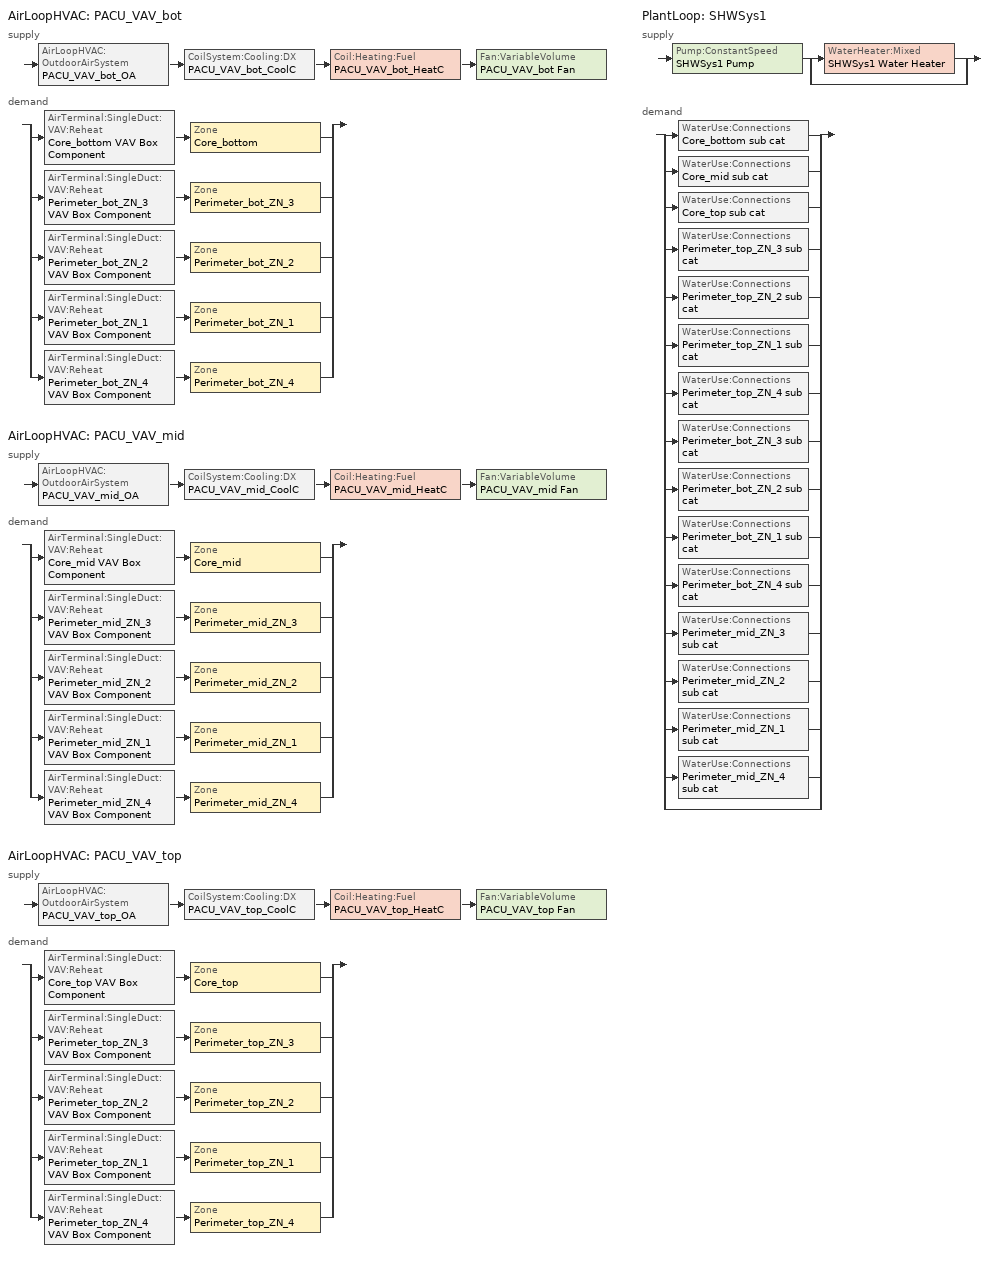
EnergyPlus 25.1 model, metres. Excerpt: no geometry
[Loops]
AirLoopHVAC 'PACU_VAV_bot'
 supply: AirLoopHVAC:OutdoorAirSystem 'PACU_VAV_bot_OA' > CoilSystem:Cooling:DX 'PACU_VAV_bot_CoolC' > Coil:Heating:Fuel 'PACU_VAV_bot_HeatC' > Fan:VariableVolume 'PACU_VAV_bot Fan'
 demand: split
  | AirTerminal:SingleDuct:VAV:Reheat 'Core_bottom VAV Box Component' > Zone 'Core_bottom'
  | AirTerminal:SingleDuct:VAV:Reheat 'Perimeter_bot_ZN_3 VAV Box Component' > Zone 'Perimeter_bot_ZN_3'
  | AirTerminal:SingleDuct:VAV:Reheat 'Perimeter_bot_ZN_2 VAV Box Component' > Zone 'Perimeter_bot_ZN_2'
  | AirTerminal:SingleDuct:VAV:Reheat 'Perimeter_bot_ZN_1 VAV Box Component' > Zone 'Perimeter_bot_ZN_1'
  | AirTerminal:SingleDuct:VAV:Reheat 'Perimeter_bot_ZN_4 VAV Box Component' > Zone 'Perimeter_bot_ZN_4'
AirLoopHVAC 'PACU_VAV_mid'
 supply: AirLoopHVAC:OutdoorAirSystem 'PACU_VAV_mid_OA' > CoilSystem:Cooling:DX 'PACU_VAV_mid_CoolC' > Coil:Heating:Fuel 'PACU_VAV_mid_HeatC' > Fan:VariableVolume 'PACU_VAV_mid Fan'
 demand: split
  | AirTerminal:SingleDuct:VAV:Reheat 'Core_mid VAV Box Component' > Zone 'Core_mid'
  | AirTerminal:SingleDuct:VAV:Reheat 'Perimeter_mid_ZN_3 VAV Box Component' > Zone 'Perimeter_mid_ZN_3'
  | AirTerminal:SingleDuct:VAV:Reheat 'Perimeter_mid_ZN_2 VAV Box Component' > Zone 'Perimeter_mid_ZN_2'
  | AirTerminal:SingleDuct:VAV:Reheat 'Perimeter_mid_ZN_1 VAV Box Component' > Zone 'Perimeter_mid_ZN_1'
  | AirTerminal:SingleDuct:VAV:Reheat 'Perimeter_mid_ZN_4 VAV Box Component' > Zone 'Perimeter_mid_ZN_4'
AirLoopHVAC 'PACU_VAV_top'
 supply: AirLoopHVAC:OutdoorAirSystem 'PACU_VAV_top_OA' > CoilSystem:Cooling:DX 'PACU_VAV_top_CoolC' > Coil:Heating:Fuel 'PACU_VAV_top_HeatC' > Fan:VariableVolume 'PACU_VAV_top Fan'
 demand: split
  | AirTerminal:SingleDuct:VAV:Reheat 'Core_top VAV Box Component' > Zone 'Core_top'
  | AirTerminal:SingleDuct:VAV:Reheat 'Perimeter_top_ZN_3 VAV Box Component' > Zone 'Perimeter_top_ZN_3'
  | AirTerminal:SingleDuct:VAV:Reheat 'Perimeter_top_ZN_2 VAV Box Component' > Zone 'Perimeter_top_ZN_2'
  | AirTerminal:SingleDuct:VAV:Reheat 'Perimeter_top_ZN_1 VAV Box Component' > Zone 'Perimeter_top_ZN_1'
  | AirTerminal:SingleDuct:VAV:Reheat 'Perimeter_top_ZN_4 VAV Box Component' > Zone 'Perimeter_top_ZN_4'
PlantLoop 'SHWSys1'
 supply: Pump:ConstantSpeed 'SHWSys1 Pump' > split
  | WaterHeater:Mixed 'SHWSys1 Water Heater'
  | bypass
 demand: split
  | WaterUse:Connections 'Core_bottom sub cat'
  | WaterUse:Connections 'Core_mid sub cat'
  | WaterUse:Connections 'Core_top sub cat'
  | WaterUse:Connections 'Perimeter_top_ZN_3 sub cat'
  | WaterUse:Connections 'Perimeter_top_ZN_2 sub cat'
  | WaterUse:Connections 'Perimeter_top_ZN_1 sub cat'
  | WaterUse:Connections 'Perimeter_top_ZN_4 sub cat'
  | WaterUse:Connections 'Perimeter_bot_ZN_3 sub cat'
  | WaterUse:Connections 'Perimeter_bot_ZN_2 sub cat'
  | WaterUse:Connections 'Perimeter_bot_ZN_1 sub cat'
  | WaterUse:Connections 'Perimeter_bot_ZN_4 sub cat'
  | WaterUse:Connections 'Perimeter_mid_ZN_3 sub cat'
  | WaterUse:Connections 'Perimeter_mid_ZN_2 sub cat'
  | WaterUse:Connections 'Perimeter_mid_ZN_1 sub cat'
  | WaterUse:Connections 'Perimeter_mid_ZN_4 sub cat'
  | bypass
[DesignSpecification:OutdoorAir]
SZ DSOA Core_bottom; SZ DSOA Core_mid; SZ DSOA Core_top; SZ DSOA Perimeter_top_ZN_3; SZ DSOA Perimeter_top_ZN_2; SZ DSOA Perimeter_top_ZN_1; SZ DSOA Perimeter_top_ZN_4; SZ DSOA Perimeter_bot_ZN_3; SZ DSOA Perimeter_bot_ZN_2; SZ DSOA Perimeter_bot_ZN_1; SZ DSOA Perimeter_bot_ZN_4; SZ DSOA Perimeter_mid_ZN_3; SZ DSOA Perimeter_mid_ZN_1; SZ DSOA Perimeter_mid_ZN_4: Flow/Area, 0.000431773, 0
SZ DSOA Perimeter_mid_ZN_2: Flow/Area, 0.000431773, 0, PERIMETER_MID_ZN_2_OA_Mult
CM DSOA Core_bottom; CM DSOA Perimeter_bot_ZN_1; CM DSOA Perimeter_bot_ZN_2; CM DSOA Perimeter_bot_ZN_3; CM DSOA Perimeter_bot_ZN_4; CM DSOA Core_top; CM DSOA Perimeter_top_ZN_1; CM DSOA Perimeter_top_ZN_2; CM DSOA Perimeter_top_ZN_3; CM DSOA Perimeter_top_ZN_4; CM DSOA Core_mid; CM DSOA Perimeter_mid_ZN_1; CM DSOA Perimeter_mid_ZN_3; CM DSOA Perimeter_mid_ZN_4: Sum, 1e-08, 0.000431773
CM DSOA Perimeter_mid_ZN_2: Sum, 1e-08, 0.000431773, 0, PERIMETER_MID_ZN_2_OA_Mult
[DesignSpecification:ZoneAirDistribution]
VAV_Zone_AirDistribution: 1, 1, 0.6
CM DSZAD Core_bottom; CM DSZAD Perimeter_bot_ZN_1; CM DSZAD Perimeter_bot_ZN_2; CM DSZAD Perimeter_bot_ZN_3; CM DSZAD Perimeter_bot_ZN_4; CM DSZAD Core_top; CM DSZAD Perimeter_top_ZN_1; CM DSZAD Perimeter_top_ZN_2; CM DSZAD Perimeter_top_ZN_3; CM DSZAD Perimeter_top_ZN_4; CM DSZAD Core_mid; CM DSZAD Perimeter_mid_ZN_1; CM DSZAD Perimeter_mid_ZN_2; CM DSZAD Perimeter_mid_ZN_3; CM DSZAD Perimeter_mid_ZN_4: 1, 1
[Sizing:Zone]
Core_bottom: SupplyAirTemperature, 12.8, SupplyAirTemperature, 40, 0.0085, 0.008, SZ DSOA Core_bottom, DesignDay, 0, 0, 0, DesignDay, 0, VAV_Zone_AirDistribution, No, NeutralSupplyAir, autosize, autosize
Core_mid: SupplyAirTemperature, 12.8, SupplyAirTemperature, 40, 0.0085, 0.008, SZ DSOA Core_mid, DesignDay, 0, 0, 0, DesignDay, 0, VAV_Zone_AirDistribution, No, NeutralSupplyAir, autosize, autosize
Core_top: SupplyAirTemperature, 12.8, SupplyAirTemperature, 40, 0.0085, 0.008, SZ DSOA Core_top, DesignDay, 0, 0, 0, DesignDay, 0, VAV_Zone_AirDistribution, No, NeutralSupplyAir, autosize, autosize
Perimeter_top_ZN_3: SupplyAirTemperature, 12.8, SupplyAirTemperature, 40, 0.0085, 0.008, SZ DSOA Perimeter_top_ZN_3, DesignDay, 0, 0, 0, DesignDay, 0, VAV_Zone_AirDistribution, No, NeutralSupplyAir, autosize, autosize
Perimeter_top_ZN_2: SupplyAirTemperature, 12.8, SupplyAirTemperature, 40, 0.0085, 0.008, SZ DSOA Perimeter_top_ZN_2, DesignDay, 0, 0, 0, DesignDay, 0, VAV_Zone_AirDistribution, No, NeutralSupplyAir, autosize, autosize
Perimeter_top_ZN_1: SupplyAirTemperature, 12.8, SupplyAirTemperature, 40, 0.0085, 0.008, SZ DSOA Perimeter_top_ZN_1, DesignDay, 0, 0, 0, DesignDay, 0, VAV_Zone_AirDistribution, No, NeutralSupplyAir, autosize, autosize
Perimeter_top_ZN_4: SupplyAirTemperature, 12.8, SupplyAirTemperature, 40, 0.0085, 0.008, SZ DSOA Perimeter_top_ZN_4, DesignDay, 0, 0, 0, DesignDay, 0, VAV_Zone_AirDistribution, No, NeutralSupplyAir, autosize, autosize
Perimeter_bot_ZN_3: SupplyAirTemperature, 12.8, SupplyAirTemperature, 40, 0.0085, 0.008, SZ DSOA Perimeter_bot_ZN_3, DesignDay, 0, 0, 0, DesignDay, 0, VAV_Zone_AirDistribution, No, NeutralSupplyAir, autosize, autosize
Perimeter_bot_ZN_2: SupplyAirTemperature, 12.8, SupplyAirTemperature, 40, 0.0085, 0.008, SZ DSOA Perimeter_bot_ZN_2, DesignDay, 0, 0, 0, DesignDay, 0, VAV_Zone_AirDistribution, No, NeutralSupplyAir, autosize, autosize
Perimeter_bot_ZN_1: SupplyAirTemperature, 12.8, SupplyAirTemperature, 40, 0.0085, 0.008, SZ DSOA Perimeter_bot_ZN_1, DesignDay, 0, 0, 0, DesignDay, 0, VAV_Zone_AirDistribution, No, NeutralSupplyAir, autosize, autosize
Perimeter_bot_ZN_4: SupplyAirTemperature, 12.8, SupplyAirTemperature, 40, 0.0085, 0.008, SZ DSOA Perimeter_bot_ZN_4, DesignDay, 0, 0, 0, DesignDay, 0, VAV_Zone_AirDistribution, No, NeutralSupplyAir, autosize, autosize
Perimeter_mid_ZN_3: SupplyAirTemperature, 12.8, SupplyAirTemperature, 40, 0.0085, 0.008, SZ DSOA Perimeter_mid_ZN_3, DesignDay, 0, 0, 0, DesignDay, 0, VAV_Zone_AirDistribution, No, NeutralSupplyAir, autosize, autosize
Perimeter_mid_ZN_2: SupplyAirTemperature, 12.8, SupplyAirTemperature, 40, 0.0085, 0.008, SZ DSOA Perimeter_mid_ZN_2, DesignDay, 0, 0, 0, DesignDay, 0, VAV_Zone_AirDistribution, No, NeutralSupplyAir, autosize, autosize
Perimeter_mid_ZN_1: SupplyAirTemperature, 12.8, SupplyAirTemperature, 40, 0.0085, 0.008, SZ DSOA Perimeter_mid_ZN_1, DesignDay, 0, 0, 0, DesignDay, 0, VAV_Zone_AirDistribution, No, NeutralSupplyAir, autosize, autosize
Perimeter_mid_ZN_4: SupplyAirTemperature, 12.8, SupplyAirTemperature, 40, 0.0085, 0.008, SZ DSOA Perimeter_mid_ZN_4, DesignDay, 0, 0, 0, DesignDay, 0, VAV_Zone_AirDistribution, No, NeutralSupplyAir, autosize, autosize
[Sizing:System] Type of Load to Size On=Sensible; Design Outdoor Air Flow Rate {m3/s}=0.9561; Central Heating Maximum System Air Flow Ratio=0.3; Preheat Design Temperature {C}=7; Preheat Design Humidity Ratio {kgWater/kgDryAir}=0.008; Precool Design Temperature {C}=12.8; Precool Design Humidity Ratio {kgWater/kgDryAir}=0.008; Central Cooling Design Supply Air Temperature {C}=12.8; Central Heating Design Supply Air Temperature {C}=12.8; Type of Zone Sum to Use=Coincident; 100% Outdoor Air in Cooling=No; 100% Outdoor Air in Heating=No; Central Cooling Design Supply Air Humidity Ratio {kgWater/kgDryAir}=0.0085; Central Heating Design Supply Air Humidity Ratio {kgWater/kgDryAir}=0.008; Cooling Supply Air Flow Rate Method=DesignDay; Cooling Supply Air Flow Rate {m3/s}=0; Heating Supply Air Flow Rate Method=DesignDay; Heating Supply Air Flow Rate {m3/s}=0; System Outdoor Air Method=ZoneSum
PACU_VAV_bot; PACU_VAV_mid; PACU_VAV_top
[Sizing:Plant]
SHWSys1: Heating, 60, 5
[ZoneControl:Thermostat]
Core_bottom Thermostat: Core_bottom, Dual Zone Control Type Sched, Core_bottom DualSPSched
Core_mid Thermostat: Core_mid, Dual Zone Control Type Sched, Core_mid DualSPSched
Core_top Thermostat: Core_top, Dual Zone Control Type Sched, Core_top DualSPSched
Perimeter_top_ZN_3 Thermostat: Perimeter_top_ZN_3, Dual Zone Control Type Sched, Perimeter_top_ZN_3 DualSPSched
Perimeter_top_ZN_2 Thermostat: Perimeter_top_ZN_2, Dual Zone Control Type Sched, Perimeter_top_ZN_2 DualSPSched
Perimeter_top_ZN_1 Thermostat: Perimeter_top_ZN_1, Dual Zone Control Type Sched, Perimeter_top_ZN_1 DualSPSched
Perimeter_top_ZN_4 Thermostat: Perimeter_top_ZN_4, Dual Zone Control Type Sched, Perimeter_top_ZN_4 DualSPSched
Perimeter_bot_ZN_3 Thermostat: Perimeter_bot_ZN_3, Dual Zone Control Type Sched, Perimeter_bot_ZN_3 DualSPSched
Perimeter_bot_ZN_2 Thermostat: Perimeter_bot_ZN_2, Dual Zone Control Type Sched, Perimeter_bot_ZN_2 DualSPSched
Perimeter_bot_ZN_1 Thermostat: Perimeter_bot_ZN_1, Dual Zone Control Type Sched, Perimeter_bot_ZN_1 DualSPSched
Perimeter_bot_ZN_4 Thermostat: Perimeter_bot_ZN_4, Dual Zone Control Type Sched, Perimeter_bot_ZN_4 DualSPSched
Perimeter_mid_ZN_3 Thermostat: Perimeter_mid_ZN_3, Dual Zone Control Type Sched, Perimeter_mid_ZN_3 DualSPSched
Perimeter_mid_ZN_2 Thermostat: Perimeter_mid_ZN_2, Dual Zone Control Type Sched, Perimeter_mid_ZN_2 DualSPSched
Perimeter_mid_ZN_1 Thermostat: Perimeter_mid_ZN_1, Dual Zone Control Type Sched, Perimeter_mid_ZN_1 DualSPSched
Perimeter_mid_ZN_4 Thermostat: Perimeter_mid_ZN_4, Dual Zone Control Type Sched, Perimeter_mid_ZN_4 DualSPSched
[ThermostatSetpoint:DualSetpoint]
Core_bottom DualSPSched; Core_mid DualSPSched; Core_top DualSPSched; Perimeter_top_ZN_3 DualSPSched; Perimeter_top_ZN_2 DualSPSched; Perimeter_top_ZN_1 DualSPSched; Perimeter_top_ZN_4 DualSPSched; Perimeter_bot_ZN_3 DualSPSched; Perimeter_bot_ZN_2 DualSPSched; Perimeter_bot_ZN_1 DualSPSched; Perimeter_bot_ZN_4 DualSPSched; Perimeter_mid_ZN_3 DualSPSched; Perimeter_mid_ZN_2 DualSPSched; Perimeter_mid_ZN_1 DualSPSched; Perimeter_mid_ZN_4 DualSPSched: OTC_HEATING_SETPOINT, OTC_COOLING_SETPOINT
[AirTerminal:SingleDuct:VAV:Reheat]
Core_bottom VAV Box Component: ALWAYS_ON, AUTOSIZE, Constant, 0.147, Core_bottom VAV Box Reheat Coil, AUTOSIZE, 0, 0.001, Normal, 0.5, 40
Core_mid VAV Box Component: ALWAYS_ON, AUTOSIZE, Constant, 0.256, Core_mid VAV Box Reheat Coil, AUTOSIZE, 0, 0.001, Normal, 0.5, 40
Core_top VAV Box Component: ALWAYS_ON, AUTOSIZE, Constant, 0.25, Core_top VAV Box Reheat Coil, AUTOSIZE, 0, 0.001, Normal, 0.5, 40
Perimeter_top_ZN_3 VAV Box Component: ALWAYS_ON, AUTOSIZE, Constant, 0.189, Perimeter_top_ZN_3 VAV Box Reheat Coil, AUTOSIZE, 0, 0.001, Normal, 0.5, 40
Perimeter_top_ZN_2 VAV Box Component: ALWAYS_ON, AUTOSIZE, Constant, 0.098, Perimeter_top_ZN_2 VAV Box Reheat Coil, AUTOSIZE, 0, 0.001, Normal, 0.5, 40
Perimeter_top_ZN_1 VAV Box Component: ALWAYS_ON, AUTOSIZE, Constant, 0.172, Perimeter_top_ZN_1 VAV Box Reheat Coil, AUTOSIZE, 0, 0.001, Normal, 0.5, 40
Perimeter_top_ZN_4 VAV Box Component: ALWAYS_ON, AUTOSIZE, Constant, 0.088, Perimeter_top_ZN_4 VAV Box Reheat Coil, AUTOSIZE, 0, 0.001, Normal, 0.5, 40
Perimeter_bot_ZN_3 VAV Box Component: ALWAYS_ON, AUTOSIZE, Constant, 0.241, Perimeter_bot_ZN_3 VAV Box Reheat Coil, AUTOSIZE, 0, 0.001, Normal, 0.5, 40
Perimeter_bot_ZN_2 VAV Box Component: ALWAYS_ON, AUTOSIZE, Constant, 0.122, Perimeter_bot_ZN_2 VAV Box Reheat Coil, AUTOSIZE, 0, 0.001, Normal, 0.5, 40
Perimeter_bot_ZN_1 VAV Box Component: ALWAYS_ON, AUTOSIZE, Constant, 0.214, Perimeter_bot_ZN_1 VAV Box Reheat Coil, AUTOSIZE, 0, 0.001, Normal, 0.5, 40
Perimeter_bot_ZN_4 VAV Box Component: ALWAYS_ON, AUTOSIZE, Constant, 0.111, Perimeter_bot_ZN_4 VAV Box Reheat Coil, AUTOSIZE, 0, 0.001, Normal, 0.5, 40
Perimeter_mid_ZN_3 VAV Box Component: ALWAYS_ON, AUTOSIZE, Constant, 0.216, Perimeter_mid_ZN_3 VAV Box Reheat Coil, AUTOSIZE, 0, 0.001, Normal, 0.5, 40
Perimeter_mid_ZN_2 VAV Box Component: ALWAYS_ON, AUTOSIZE, Scheduled, PERIMETER_MID_ZN_2_MDP_Sch, Perimeter_mid_ZN_2 VAV Box Reheat Coil, AUTOSIZE, 0, 0.001, Normal, 0.5, 40
Perimeter_mid_ZN_1 VAV Box Component: ALWAYS_ON, AUTOSIZE, Constant, 0.192, Perimeter_mid_ZN_1 VAV Box Reheat Coil, AUTOSIZE, 0, 0.001, Normal, 0.5, 40
Perimeter_mid_ZN_4 VAV Box Component: ALWAYS_ON, AUTOSIZE, Constant, 0.094, Perimeter_mid_ZN_4 VAV Box Reheat Coil, AUTOSIZE, 0, 0.001, Normal, 0.5, 40
[Zone equipment]
Core_bottom: Core_bottom VAV Box Component
Core_mid: Core_mid VAV Box Component
Core_top: Core_top VAV Box Component
Perimeter_top_ZN_3: Perimeter_top_ZN_3 VAV Box Component
Perimeter_top_ZN_2: Perimeter_top_ZN_2 VAV Box Component
Perimeter_top_ZN_1: Perimeter_top_ZN_1 VAV Box Component
Perimeter_top_ZN_4: Perimeter_top_ZN_4 VAV Box Component
Perimeter_bot_ZN_3: Perimeter_bot_ZN_3 VAV Box Component
Perimeter_bot_ZN_2: Perimeter_bot_ZN_2 VAV Box Component
Perimeter_bot_ZN_1: Perimeter_bot_ZN_1 VAV Box Component
Perimeter_bot_ZN_4: Perimeter_bot_ZN_4 VAV Box Component
Perimeter_mid_ZN_3: Perimeter_mid_ZN_3 VAV Box Component
Perimeter_mid_ZN_2: Perimeter_mid_ZN_2 VAV Box Component
Perimeter_mid_ZN_1: Perimeter_mid_ZN_1 VAV Box Component
Perimeter_mid_ZN_4: Perimeter_mid_ZN_4 VAV Box Component
[Fan:VariableVolume]
PACU_VAV_bot Fan: HVACOperationSchd, 0.6045, 1314.72, AUTOSIZE, Fraction, 0.25, 0.93, 1, 0.0408, 0.088, -0.0729, 0.9437, 0, PACU_VAV_bot Supply Equipment Outlet Node
PACU_VAV_mid Fan: HVACOperationSchd, 0.6006, 1314.72, AUTOSIZE, Fraction, 0.25, 0.924, 1, 0.0408, 0.088, -0.0729, 0.9437, 0, PACU_VAV_mid Supply Equipment Outlet Node
PACU_VAV_top Fan: HVACOperationSchd, 0.6045, 1314.72, AUTOSIZE, Fraction, 0.25, 0.93, 1, 0.0408, 0.088, -0.0729, 0.9437, 0, PACU_VAV_top Supply Equipment Outlet Node
[Coil:Cooling:DX:TwoSpeed]
PACU_VAV_bot_CoolC DXCoil; PACU_VAV_mid_CoolC DXCoil; PACU_VAV_top_CoolC DXCoil: ALWAYS_ON, AUTOSIZE, AUTOSIZE, 3.39929, AUTOSIZE, FURNACE_PACU_VAV_CoolCCarrier48TM014_12tons_CapFT, FURNACE_PACU_VAV_CoolCCarrier48TM014_12tons_FFF, FURNACE_PACU_VAV_CoolCCarrier48TM014_12tons_EIRFT, FURNACE_PACU_VAV_CoolCCarrier48TM014_12tons_EIRFFF, FURNACE_PACU_VAV_CoolCIEA_HVAC_BESTEST_9ton-PLR, AUTOSIZE, AUTOSIZE, 3.39929, AUTOSIZE, FURNACE_PACU_VAV_CoolCCarrier48TM014_12tons_CapFT, FURNACE_PACU_VAV_CoolCCarrier48TM014_12tons_EIRFT
[Coil:Heating:Electric]
Core_bottom VAV Box Reheat Coil: ALWAYS_ON, 1, AUTOSIZE, Core_bottom VAV Box Outlet Node
Core_mid VAV Box Reheat Coil: ALWAYS_ON, 1, AUTOSIZE, Core_mid VAV Box Outlet Node
Core_top VAV Box Reheat Coil: ALWAYS_ON, 1, AUTOSIZE, Core_top VAV Box Outlet Node
Perimeter_top_ZN_3 VAV Box Reheat Coil: ALWAYS_ON, 1, AUTOSIZE, Perimeter_top_ZN_3 VAV Box Outlet Node
Perimeter_top_ZN_2 VAV Box Reheat Coil: ALWAYS_ON, 1, AUTOSIZE, Perimeter_top_ZN_2 VAV Box Outlet Node
Perimeter_top_ZN_1 VAV Box Reheat Coil: ALWAYS_ON, 1, AUTOSIZE, Perimeter_top_ZN_1 VAV Box Outlet Node
Perimeter_top_ZN_4 VAV Box Reheat Coil: ALWAYS_ON, 1, AUTOSIZE, Perimeter_top_ZN_4 VAV Box Outlet Node
Perimeter_bot_ZN_3 VAV Box Reheat Coil: ALWAYS_ON, 1, AUTOSIZE, Perimeter_bot_ZN_3 VAV Box Outlet Node
Perimeter_bot_ZN_2 VAV Box Reheat Coil: ALWAYS_ON, 1, AUTOSIZE, Perimeter_bot_ZN_2 VAV Box Outlet Node
Perimeter_bot_ZN_1 VAV Box Reheat Coil: ALWAYS_ON, 1, AUTOSIZE, Perimeter_bot_ZN_1 VAV Box Outlet Node
Perimeter_bot_ZN_4 VAV Box Reheat Coil: ALWAYS_ON, 1, AUTOSIZE, Perimeter_bot_ZN_4 VAV Box Outlet Node
Perimeter_mid_ZN_3 VAV Box Reheat Coil: ALWAYS_ON, 1, AUTOSIZE, Perimeter_mid_ZN_3 VAV Box Outlet Node
Perimeter_mid_ZN_2 VAV Box Reheat Coil: ALWAYS_ON, 1, AUTOSIZE, Perimeter_mid_ZN_2 VAV Box Outlet Node
Perimeter_mid_ZN_1 VAV Box Reheat Coil: ALWAYS_ON, 1, AUTOSIZE, Perimeter_mid_ZN_1 VAV Box Outlet Node
Perimeter_mid_ZN_4 VAV Box Reheat Coil: ALWAYS_ON, 1, AUTOSIZE, Perimeter_mid_ZN_4 VAV Box Outlet Node
[Coil:Heating:Fuel]
PACU_VAV_bot_HeatC: ALWAYS_ON, NaturalGas, 0.81, AUTOSIZE, PACU_VAV_bot_HeatC-PACU_VAV_bot FanNode
PACU_VAV_mid_HeatC: ALWAYS_ON, NaturalGas, 0.81, AUTOSIZE, PACU_VAV_mid_HeatC-PACU_VAV_mid FanNode
PACU_VAV_top_HeatC: ALWAYS_ON, NaturalGas, 0.81, AUTOSIZE, PACU_VAV_top_HeatC-PACU_VAV_top FanNode
[CoilSystem:Cooling:DX]
PACU_VAV_bot_CoolC: ALWAYS_ON, PACU_VAV_bot_CoolC DXCoil
PACU_VAV_mid_CoolC: ALWAYS_ON, PACU_VAV_mid_CoolC DXCoil
PACU_VAV_top_CoolC: ALWAYS_ON, PACU_VAV_top_CoolC DXCoil
[Controller:OutdoorAir]
PACU_VAV_bot_OA_Controller: 0, AUTOSIZE, DifferentialDryBulb, ModulateFlow, LockoutWithHeating, FixedMinimum, MinOA_MotorizedDamper_Sched, VAV_BOT Max OA Fraction, PACU_VAV_BOT_DCV
PACU_VAV_mid_OA_Controller: 0, AUTOSIZE, DifferentialDryBulb, ModulateFlow, LockoutWithHeating, FixedMinimum, MinOA_MotorizedDamper_Sched, VAV_MID Max OA Fraction, PACU_VAV_MID_DCV
PACU_VAV_top_OA_Controller: 0, AUTOSIZE, DifferentialDryBulb, ModulateFlow, LockoutWithHeating, FixedMinimum, MinOA_MotorizedDamper_Sched, VAV_TOP Max OA Fraction, PACU_VAV_TOP_DCV
[Controller:MechanicalVentilation]
PACU_VAV_BOT_DCV: MinOA_MotorizedDamper_Sched, Yes, Standard62.1VentilationRateProcedureWithLimit, Core_bottom, CM DSOA Core_bottom, CM DSZAD Core_bottom, Perimeter_bot_ZN_1, CM DSOA Perimeter_bot_ZN_1, CM DSZAD Perimeter_bot_ZN_1, Perimeter_bot_ZN_2, CM DSOA Perimeter_bot_ZN_2, CM DSZAD Perimeter_bot_ZN_2, Perimeter_bot_ZN_3, CM DSOA Perimeter_bot_ZN_3, CM DSZAD Perimeter_bot_ZN_3, Perimeter_bot_ZN_4, CM DSOA Perimeter_bot_ZN_4, CM DSZAD Perimeter_bot_ZN_4
PACU_VAV_TOP_DCV: MinOA_MotorizedDamper_Sched, Yes, Standard62.1VentilationRateProcedureWithLimit, Core_top, CM DSOA Core_top, CM DSZAD Core_top, Perimeter_top_ZN_1, CM DSOA Perimeter_top_ZN_1, CM DSZAD Perimeter_top_ZN_1, Perimeter_top_ZN_2, CM DSOA Perimeter_top_ZN_2, CM DSZAD Perimeter_top_ZN_2, Perimeter_top_ZN_3, CM DSOA Perimeter_top_ZN_3, CM DSZAD Perimeter_top_ZN_3, Perimeter_top_ZN_4, CM DSOA Perimeter_top_ZN_4, CM DSZAD Perimeter_top_ZN_4
PACU_VAV_MID_DCV: MinOA_MotorizedDamper_Sched, Yes, Standard62.1VentilationRateProcedureWithLimit, Core_mid, CM DSOA Core_mid, CM DSZAD Core_mid, Perimeter_mid_ZN_1, CM DSOA Perimeter_mid_ZN_1, CM DSZAD Perimeter_mid_ZN_1, Perimeter_mid_ZN_2, CM DSOA Perimeter_mid_ZN_2, CM DSZAD Perimeter_mid_ZN_2, Perimeter_mid_ZN_3, CM DSOA Perimeter_mid_ZN_3, CM DSZAD Perimeter_mid_ZN_3, Perimeter_mid_ZN_4, CM DSOA Perimeter_mid_ZN_4, CM DSZAD Perimeter_mid_ZN_4
[AirLoopHVAC]
PACU_VAV_bot: AUTOSIZE, PACU_VAV_bot Supply Equipment Outlet Node
PACU_VAV_mid: AUTOSIZE, PACU_VAV_mid Supply Equipment Outlet Node
PACU_VAV_top: AUTOSIZE, PACU_VAV_top Supply Equipment Outlet Node
[AirLoopHVAC:OutdoorAirSystem]
PACU_VAV_bot_OA: PACU_VAV_bot_OA_Equipment
PACU_VAV_mid_OA: PACU_VAV_mid_OA_Equipment
PACU_VAV_top_OA: PACU_VAV_top_OA_Equipment
[OutdoorAir:Mixer]
PACU_VAV_bot_OAMixing Box: PACU_VAV_bot Supply Equipment Inlet Node
PACU_VAV_mid_OAMixing Box: PACU_VAV_mid Supply Equipment Inlet Node
PACU_VAV_top_OAMixing Box: PACU_VAV_top Supply Equipment Inlet Node
[Pump:ConstantSpeed]
SHWSys1 Pump: autosize, 29891, AUTOSIZE, 0.3, 0, Intermittent
[WaterHeater:Mixed]
SHWSys1 Water Heater: 0.378541, SHWSys1 Water Heater Setpoint Temperature Schedule, 2, 82.2222, Cycle, 29307.11, NATURALGAS, 0.80804, 1886.44, NATURALGAS, 0.8, 1886.44, NATURALGAS, zone, CORE_BOTTOM, 7.56156, 7.56156, 1, 1, AUTOSIZE, AUTOSIZE, 1.5
[PlantLoop]
SHWSys1: WATER, SHWSys1 Loop Operation Scheme List, 60, 10, AUTOSIZE, 0, AUTOSIZE, Optimal
[PlantEquipmentList]
SHWSys1 Equipment List: SHWSys1 Water Heater
[PlantEquipmentOperation:HeatingLoad]
SHWSys1 Operation Scheme: 0, 1000000000000000, SHWSys1 Equipment List
[PlantEquipmentOperationSchemes]
SHWSys1 Loop Operation Scheme List: SHWSys1 Operation Scheme, PlantOnSched
[EnergyManagementSystem:Sensor]
Core_bottom_LSr: Core_bottom; Zone Lights Electricity Rate
Core_bottom_Occ_Sensor: Core_bottom; People Occupant Count
Core_mid_LSr: Core_mid; Zone Lights Electricity Rate
Core_mid_Occ_Sensor: Core_mid; People Occupant Count
Core_top_LSr: Core_top; Zone Lights Electricity Rate
Core_top_Occ_Sensor: Core_top; People Occupant Count
Perimeter_top_ZN_3_LSr: Perimeter_top_ZN_3; Zone Lights Electricity Rate
Perimeter_top_ZN_3_Occ_Sensor: Perimeter_top_ZN_3; People Occupant Count
Perimeter_top_ZN_2_LSr: Perimeter_top_ZN_2; Zone Lights Electricity Rate
Perimeter_top_ZN_2_Occ_Sensor: Perimeter_top_ZN_2; People Occupant Count
Perimeter_top_ZN_1_LSr: Perimeter_top_ZN_1; Zone Lights Electricity Rate
Perimeter_top_ZN_1_Occ_Sensor: Perimeter_top_ZN_1; People Occupant Count
Perimeter_top_ZN_4_LSr: Perimeter_top_ZN_4; Zone Lights Electricity Rate
Perimeter_top_ZN_4_Occ_Sensor: Perimeter_top_ZN_4; People Occupant Count
Perimeter_bot_ZN_3_LSr: Perimeter_bot_ZN_3; Zone Lights Electricity Rate
Perimeter_bot_ZN_3_Occ_Sensor: Perimeter_bot_ZN_3; People Occupant Count
Perimeter_bot_ZN_2_LSr: Perimeter_bot_ZN_2; Zone Lights Electricity Rate
Perimeter_bot_ZN_2_Occ_Sensor: Perimeter_bot_ZN_2; People Occupant Count
Perimeter_bot_ZN_1_LSr: Perimeter_bot_ZN_1; Zone Lights Electricity Rate
Perimeter_bot_ZN_1_Occ_Sensor: Perimeter_bot_ZN_1; People Occupant Count
Perimeter_bot_ZN_4_LSr: Perimeter_bot_ZN_4; Zone Lights Electricity Rate
Perimeter_bot_ZN_4_Occ_Sensor: Perimeter_bot_ZN_4; People Occupant Count
Perimeter_mid_ZN_3_LSr: Perimeter_mid_ZN_3; Zone Lights Electricity Rate
Perimeter_mid_ZN_3_Occ_Sensor: Perimeter_mid_ZN_3; People Occupant Count
Perimeter_mid_ZN_2_LSr: Perimeter_mid_ZN_2; Zone Lights Electricity Rate
Perimeter_mid_ZN_2_Occ_Sensor: Perimeter_mid_ZN_2; People Occupant Count
Perimeter_mid_ZN_1_LSr: Perimeter_mid_ZN_1; Zone Lights Electricity Rate
Perimeter_mid_ZN_1_Occ_Sensor: Perimeter_mid_ZN_1; People Occupant Count
Perimeter_mid_ZN_4_LSr: Perimeter_mid_ZN_4; Zone Lights Electricity Rate
Perimeter_mid_ZN_4_Occ_Sensor: Perimeter_mid_ZN_4; People Occupant Count
VAV_bot_OA_VRP: PACU_VAV_bot; Air System Outdoor Air Mechanical Ventilation Requested Mass Flow Rate
VAV_bot_OA: PACU_VAV_bot; Air System Outdoor Air Mass Flow Rate
VAV_bot_SUPPLY_FLOW: PACU_VAV_bot_OA-PACU_VAV_bot_CoolCNode; System Node Standard Density Volume Flow Rate
VAV_mid_OA_VRP: PACU_VAV_mid; Air System Outdoor Air Mechanical Ventilation Requested Mass Flow Rate
VAV_mid_OA: PACU_VAV_mid; Air System Outdoor Air Mass Flow Rate
VAV_mid_SUPPLY_FLOW: PACU_VAV_mid_OA-PACU_VAV_mid_CoolCNode; System Node Standard Density Volume Flow Rate
VAV_top_OA_VRP: PACU_VAV_top; Air System Outdoor Air Mechanical Ventilation Requested Mass Flow Rate
VAV_top_OA: PACU_VAV_top; Air System Outdoor Air Mass Flow Rate
VAV_top_SUPPLY_FLOW: PACU_VAV_top_OA-PACU_VAV_top_CoolCNode; System Node Standard Density Volume Flow Rate
[EnergyManagementSystem:InternalVariable]
Core_bottom_Area: Core_bottom; Zone Floor Area
Core_mid_Area: Core_mid; Zone Floor Area
Core_top_Area: Core_top; Zone Floor Area
Perimeter_top_ZN_3_Area: Perimeter_top_ZN_3; Zone Floor Area
Perimeter_top_ZN_2_Area: Perimeter_top_ZN_2; Zone Floor Area
Perimeter_top_ZN_1_Area: Perimeter_top_ZN_1; Zone Floor Area
Perimeter_top_ZN_4_Area: Perimeter_top_ZN_4; Zone Floor Area
Perimeter_bot_ZN_3_Area: Perimeter_bot_ZN_3; Zone Floor Area
Perimeter_bot_ZN_2_Area: Perimeter_bot_ZN_2; Zone Floor Area
Perimeter_bot_ZN_1_Area: Perimeter_bot_ZN_1; Zone Floor Area
Perimeter_bot_ZN_4_Area: Perimeter_bot_ZN_4; Zone Floor Area
Perimeter_mid_ZN_3_Area: Perimeter_mid_ZN_3; Zone Floor Area
Perimeter_mid_ZN_2_Area: Perimeter_mid_ZN_2; Zone Floor Area
Perimeter_mid_ZN_1_Area: Perimeter_mid_ZN_1; Zone Floor Area
Perimeter_mid_ZN_4_Area: Perimeter_mid_ZN_4; Zone Floor Area
[SetpointManager:Scheduled]
SHWSys1 Loop Setpoint Manager: Temperature, SHWSys1-Loop-Temp-Schedule, SHWSys1 Supply Outlet Node
[SetpointManager:OutdoorAirReset]
PACU_VAV_bot Supply Air Temperature Manager: Temperature, 15.6, 10, 12.8, 21.1, PACU_VAV_bot Supply Equipment Outlet Node
PACU_VAV_mid Supply Air Temperature Manager: Temperature, 15.6, 10, 12.8, 21.1, PACU_VAV_mid Supply Equipment Outlet Node
PACU_VAV_top Supply Air Temperature Manager: Temperature, 15.6, 10, 12.8, 21.1, PACU_VAV_top Supply Equipment Outlet Node
[SetpointManager:MixedAir]
PACU_VAV_bot_CoolC SAT Manager: Temperature, PACU_VAV_bot_CoolC-PACU_VAV_bot_HeatCNode
PACU_VAV_bot_HeatC MixedAir Manager: Temperature, PACU_VAV_bot_HeatC-PACU_VAV_bot FanNode
PACU_VAV_bot_OAMixed Air Temp Manager: Temperature, PACU_VAV_bot_OA-PACU_VAV_bot_CoolCNode
PACU_VAV_mid_CoolC SAT Manager: Temperature, PACU_VAV_mid_CoolC-PACU_VAV_mid_HeatCNode
PACU_VAV_mid_HeatC MixedAir Manager: Temperature, PACU_VAV_mid_HeatC-PACU_VAV_mid FanNode
PACU_VAV_mid_OAMixed Air Temp Manager: Temperature, PACU_VAV_mid_OA-PACU_VAV_mid_CoolCNode
PACU_VAV_top_CoolC SAT Manager: Temperature, PACU_VAV_top_CoolC-PACU_VAV_top_HeatCNode
PACU_VAV_top_HeatC MixedAir Manager: Temperature, PACU_VAV_top_HeatC-PACU_VAV_top FanNode
PACU_VAV_top_OAMixed Air Temp Manager: Temperature, PACU_VAV_top_OA-PACU_VAV_top_CoolCNode
[WaterUse:Equipment]
Core_bottom sub cat: 3.57511e-06, BLDG_SWH_SCH, Core_bottom sub catHot Supply Temp Sched, Core_bottom, Core_bottom sub cat Sensible fract sched, Core_bottom sub cat Latent fract sched
Core_mid sub cat: 3.57511e-06, BLDG_SWH_SCH, Core_mid sub catHot Supply Temp Sched, Core_mid, Core_mid sub cat Sensible fract sched, Core_mid sub cat Latent fract sched
Core_top sub cat: 3.57511e-06, BLDG_SWH_SCH, Core_top sub catHot Supply Temp Sched, Core_top, Core_top sub cat Sensible fract sched, Core_top sub cat Latent fract sched
Perimeter_top_ZN_3 sub cat: 3.57511e-06, BLDG_SWH_SCH, Perimeter_top_ZN_3 sub catHot Supply Temp Sched, Perimeter_top_ZN_3, Perimeter_top_ZN_3 sub cat Sensible fract sched, Perimeter_top_ZN_3 sub cat Latent fract sched
Perimeter_top_ZN_2 sub cat: 3.57511e-06, BLDG_SWH_SCH, Perimeter_top_ZN_2 sub catHot Supply Temp Sched, Perimeter_top_ZN_2, Perimeter_top_ZN_2 sub cat Sensible fract sched, Perimeter_top_ZN_2 sub cat Latent fract sched
Perimeter_top_ZN_1 sub cat: 3.57511e-06, BLDG_SWH_SCH, Perimeter_top_ZN_1 sub catHot Supply Temp Sched, Perimeter_top_ZN_1, Perimeter_top_ZN_1 sub cat Sensible fract sched, Perimeter_top_ZN_1 sub cat Latent fract sched
Perimeter_top_ZN_4 sub cat: 3.57511e-06, BLDG_SWH_SCH, Perimeter_top_ZN_4 sub catHot Supply Temp Sched, Perimeter_top_ZN_4, Perimeter_top_ZN_4 sub cat Sensible fract sched, Perimeter_top_ZN_4 sub cat Latent fract sched
Perimeter_bot_ZN_3 sub cat: 3.57511e-06, BLDG_SWH_SCH, Perimeter_bot_ZN_3 sub catHot Supply Temp Sched, Perimeter_bot_ZN_3, Perimeter_bot_ZN_3 sub cat Sensible fract sched, Perimeter_bot_ZN_3 sub cat Latent fract sched
Perimeter_bot_ZN_2 sub cat: 3.57511e-06, BLDG_SWH_SCH, Perimeter_bot_ZN_2 sub catHot Supply Temp Sched, Perimeter_bot_ZN_2, Perimeter_bot_ZN_2 sub cat Sensible fract sched, Perimeter_bot_ZN_2 sub cat Latent fract sched
Perimeter_bot_ZN_1 sub cat: 3.57511e-06, BLDG_SWH_SCH, Perimeter_bot_ZN_1 sub catHot Supply Temp Sched, Perimeter_bot_ZN_1, Perimeter_bot_ZN_1 sub cat Sensible fract sched, Perimeter_bot_ZN_1 sub cat Latent fract sched
Perimeter_bot_ZN_4 sub cat: 3.57511e-06, BLDG_SWH_SCH, Perimeter_bot_ZN_4 sub catHot Supply Temp Sched, Perimeter_bot_ZN_4, Perimeter_bot_ZN_4 sub cat Sensible fract sched, Perimeter_bot_ZN_4 sub cat Latent fract sched
Perimeter_mid_ZN_3 sub cat: 3.57511e-06, BLDG_SWH_SCH, Perimeter_mid_ZN_3 sub catHot Supply Temp Sched, Perimeter_mid_ZN_3, Perimeter_mid_ZN_3 sub cat Sensible fract sched, Perimeter_mid_ZN_3 sub cat Latent fract sched
Perimeter_mid_ZN_2 sub cat: 3.57511e-06, BLDG_SWH_SCH, Perimeter_mid_ZN_2 sub catHot Supply Temp Sched, Perimeter_mid_ZN_2, Perimeter_mid_ZN_2 sub cat Sensible fract sched, Perimeter_mid_ZN_2 sub cat Latent fract sched
Perimeter_mid_ZN_1 sub cat: 3.57511e-06, BLDG_SWH_SCH, Perimeter_mid_ZN_1 sub catHot Supply Temp Sched, Perimeter_mid_ZN_1, Perimeter_mid_ZN_1 sub cat Sensible fract sched, Perimeter_mid_ZN_1 sub cat Latent fract sched
Perimeter_mid_ZN_4 sub cat: 3.57511e-06, BLDG_SWH_SCH, Perimeter_mid_ZN_4 sub catHot Supply Temp Sched, Perimeter_mid_ZN_4, Perimeter_mid_ZN_4 sub cat Sensible fract sched, Perimeter_mid_ZN_4 sub cat Latent fract sched
[WaterUse:Connections]
Core_bottom sub cat: Core_bottom sub cat
Core_mid sub cat: Core_mid sub cat
Core_top sub cat: Core_top sub cat
Perimeter_top_ZN_3 sub cat: Perimeter_top_ZN_3 sub cat
Perimeter_top_ZN_2 sub cat: Perimeter_top_ZN_2 sub cat
Perimeter_top_ZN_1 sub cat: Perimeter_top_ZN_1 sub cat
Perimeter_top_ZN_4 sub cat: Perimeter_top_ZN_4 sub cat
Perimeter_bot_ZN_3 sub cat: Perimeter_bot_ZN_3 sub cat
Perimeter_bot_ZN_2 sub cat: Perimeter_bot_ZN_2 sub cat
Perimeter_bot_ZN_1 sub cat: Perimeter_bot_ZN_1 sub cat
Perimeter_bot_ZN_4 sub cat: Perimeter_bot_ZN_4 sub cat
Perimeter_mid_ZN_3 sub cat: Perimeter_mid_ZN_3 sub cat
Perimeter_mid_ZN_2 sub cat: Perimeter_mid_ZN_2 sub cat
Perimeter_mid_ZN_1 sub cat: Perimeter_mid_ZN_1 sub cat
Perimeter_mid_ZN_4 sub cat: Perimeter_mid_ZN_4 sub cat
[Schedule:Compact]
ALWAYS_ON; PlantOnSched: Through: 12/31, For: AllDays, Until: 24:00, 1
HVACOperationSchd: Through: 12/31, For: Weekdays SummerDesignDay, Until: 06:00, 0, Until: 22:00, 1, Until: 24:00, 0, For: Saturday WinterDesignDay, Until: 06:00, 0, Until: 18:00, 1, Until: 24:00, 0, For:Sunday Holidays AllOtherDays, Until: 24:00, 0
BLDG_SWH_SCH: Through: 12/31, For: Weekdays SummerDesignDay, Until: 05:00, 0, Until: 06:00, 0, Until: 07:00, 0.07, Until: 08:00, 0.19, Until: 09:00, 0.35, Until: 10:00, 0.38, Until: 11:00, 0.39, Until: 12:00, 0.47, Until: 13:00, 0.57, Until: 14:00, 0.54, Until: 15:00, 0.34, Until: 16:00, 0.33, Until: 17:00, 0.44, Until: 18:00, 0.26, Until: 19:00, 0.21, Until: 20:00, 0.15, Until: 21:00, 0.17, Until: 22:00, 0.08, Until: 24:00, 0.05, For: Saturday WinterDesignDay, Until: 05:00, 0, Until: 06:00, 0, Until: 07:00, 0.07, Until: 08:00, 0.11, Until: 09:00, 0.15, Until: 10:00, 0.21, Until: 11:00, 0.19, Until: 12:00, 0.23, Until: 13:00, 0.2, Until: 14:00, 0.19, Until: 15:00, 0.15, Until: 16:00, 0.13, Until: 17:00, 0.14, Until: 19:00, 0.07, Until: 22:00, 0, Until: 24:00, 0, For:Sunday Holidays AllOtherDays, Until: 05:00, 0, Until: 06:00, 0, Until: 11:00, 0.04, Until: 13:00, 0.06, Until: 14:00, 0.09, Until: 15:00, 0.06, Until: 18:00, 0.04, Until: 22:00, 0, Until: 24:00, 0
MinOA_MotorizedDamper_Sched: Through: 12/31, For: Weekdays SummerDesignDay, Until: 07:00, 0, Until: 22:00, 1, Until: 24:00, 0, For: Saturday WinterDesignDay, Until: 07:00, 0, Until: 18:00, 1, Until: 24:00, 0, For:Sunday Holidays AllOtherDays, Until: 24:00, 0
Dual Zone Control Type Sched: Through: 12/31, For: AllDays, Until: 24:00, 4
Core_bottom sub cat Latent fract sched; Core_mid sub cat Latent fract sched; Core_top sub cat Latent fract sched; Perimeter_top_ZN_3 sub cat Latent fract sched; Perimeter_top_ZN_2 sub cat Latent fract sched; Perimeter_top_ZN_1 sub cat Latent fract sched; Perimeter_top_ZN_4 sub cat Latent fract sched; Perimeter_bot_ZN_3 sub cat Latent fract sched; Perimeter_bot_ZN_2 sub cat Latent fract sched; Perimeter_bot_ZN_1 sub cat Latent fract sched; Perimeter_bot_ZN_4 sub cat Latent fract sched; Perimeter_mid_ZN_3 sub cat Latent fract sched; Perimeter_mid_ZN_2 sub cat Latent fract sched; Perimeter_mid_ZN_1 sub cat Latent fract sched; Perimeter_mid_ZN_4 sub cat Latent fract sched: Through: 12/31, For: AllDays, Until: 24:00, 0.05
Core_bottom sub cat Sensible fract sched; Core_mid sub cat Sensible fract sched; Core_top sub cat Sensible fract sched; Perimeter_top_ZN_3 sub cat Sensible fract sched; Perimeter_top_ZN_2 sub cat Sensible fract sched; Perimeter_top_ZN_1 sub cat Sensible fract sched; Perimeter_top_ZN_4 sub cat Sensible fract sched; Perimeter_bot_ZN_3 sub cat Sensible fract sched; Perimeter_bot_ZN_2 sub cat Sensible fract sched; Perimeter_bot_ZN_1 sub cat Sensible fract sched; Perimeter_bot_ZN_4 sub cat Sensible fract sched; Perimeter_mid_ZN_3 sub cat Sensible fract sched; Perimeter_mid_ZN_2 sub cat Sensible fract sched; Perimeter_mid_ZN_1 sub cat Sensible fract sched; Perimeter_mid_ZN_4 sub cat Sensible fract sched: Through: 12/31, For: AllDays, Until: 24:00, 0.2
Core_bottom sub catHot Supply Temp Sched; Core_mid sub catHot Supply Temp Sched; Core_top sub catHot Supply Temp Sched; Perimeter_top_ZN_3 sub catHot Supply Temp Sched; Perimeter_top_ZN_2 sub catHot Supply Temp Sched; Perimeter_top_ZN_1 sub catHot Supply Temp Sched; Perimeter_top_ZN_4 sub catHot Supply Temp Sched; Perimeter_bot_ZN_3 sub catHot Supply Temp Sched; Perimeter_bot_ZN_2 sub catHot Supply Temp Sched; Perimeter_bot_ZN_1 sub catHot Supply Temp Sched; Perimeter_bot_ZN_4 sub catHot Supply Temp Sched; Perimeter_mid_ZN_3 sub catHot Supply Temp Sched; Perimeter_mid_ZN_2 sub catHot Supply Temp Sched; Perimeter_mid_ZN_1 sub catHot Supply Temp Sched; Perimeter_mid_ZN_4 sub catHot Supply Temp Sched: Through: 12/31, For: AllDays, Until: 24:00, 55
SHWSys1-Loop-Temp-Schedule; SHWSys1 Water Heater Setpoint Temperature Schedule: Through: 12/31, For: AllDays, Until: 24:00, 60
PERIMETER_MID_ZN_2_MDP_Sch: Through: 12/31, For: Weekdays, Until: 01:00, 0.097, Until: 02:00, 0.097, Until: 03:00, 0.097, Until: 04:00, 0.097, Until: 05:00, 0.097, Until: 06:00, 0.097, Until: 07:00, 0.097, Until: 08:00, 0.097, Until: 09:00, 0.097, Until: 10:00, 0.097, Until: 11:00, 0.01, Until: 12:00, 0.097, Until: 13:00, 0.01, Until: 14:00, 0.097, Until: 15:00, 0.01, Until: 16:00, 0.097, Until: 17:00, 0.097, Until: 18:00, 0.097, Until: 19:00, 0.097, Until: 20:00, 0.097, Until: 21:00, 0.097, Until: 22:00, 0.097, Until: 23:00, 0.097, Until: 24:00, 0.097, For: Saturday, Until: 01:00, 0.097, Until: 02:00, 0.097, Until: 03:00, 0.097, Until: 04:00, 0.097, Until: 05:00, 0.097, Until: 06:00, 0.097, Until: 07:00, 0.097, Until: 08:00, 0.097, Until: 09:00, 0.097, Until: 10:00, 0.097, Until: 11:00, 0.01, Until: 12:00, 0.097, Until: 13:00, 0.01, Until: 14:00, 0.097, Until: 15:00, 0.01, Until: 16:00, 0.097, Until: 17:00, 0.097, Until: 18:00, 0.097, Until: 19:00, 0.097, Until: 20:00, 0.097, Until: 21:00, 0.097, Until: 22:00, 0.097, Until: 23:00, 0.097, Until: 24:00, 0.097, For: AllOtherDays, Until: 24:00, 0.097
PERIMETER_MID_ZN_2_OA_Mult: Through: 12/31, For: Weekdays, Until: 01:00, 1, Until: 02:00, 1, Until: 03:00, 1, Until: 04:00, 1, Until: 05:00, 1, Until: 06:00, 1, Until: 07:00, 1, Until: 08:00, 1, Until: 09:00, 1, Until: 10:00, 1, Until: 11:00, 0, Until: 12:00, 1, Until: 13:00, 0, Until: 14:00, 1, Until: 15:00, 0, Until: 16:00, 1, Until: 17:00, 1, Until: 18:00, 1, Until: 19:00, 1, Until: 20:00, 1, Until: 21:00, 1, Until: 22:00, 1, Until: 23:00, 1, Until: 24:00, 1, For: Saturday, Until: 01:00, 1, Until: 02:00, 1, Until: 03:00, 1, Until: 04:00, 1, Until: 05:00, 1, Until: 06:00, 1, Until: 07:00, 1, Until: 08:00, 1, Until: 09:00, 1, Until: 10:00, 1, Until: 11:00, 0, Until: 12:00, 1, Until: 13:00, 0, Until: 14:00, 1, Until: 15:00, 0, Until: 16:00, 1, Until: 17:00, 1, Until: 18:00, 1, Until: 19:00, 1, Until: 20:00, 1, Until: 21:00, 1, Until: 22:00, 1, Until: 23:00, 1, Until: 24:00, 1, For: AllOtherDays, Until: 24:00, 1
[Schedule:Constant]
VAV_BOT Max OA Fraction; VAV_MID Max OA Fraction; VAV_TOP Max OA Fraction: 1
OTC_HEATING_SETPOINT: 22
OTC_COOLING_SETPOINT: 24
[Curve:Quadratic]
FURNACE_PACU_VAV_CoolCCarrier48TM014_12tons_FFF: 0.718954, 0.435436, -0.154193, 0.75, 1.25
FURNACE_PACU_VAV_CoolCCarrier48TM014_12tons_EIRFFF: 1.19525, -0.306138, 0.110973, 0.75, 1.25
FURNACE_PACU_VAV_CoolCIEA_HVAC_BESTEST_9ton-PLR: 0.771, 0.229, 0, 0, 1
[Curve:Biquadratic]
FURNACE_PACU_VAV_CoolCCarrier48TM014_12tons_CapFT: 1.39072, -0.0529058, 0.0018423, 0.00058267, -0.000186814, 0.000265159, 16.5556, 22.1111, 23.7778, 47.66
FURNACE_PACU_VAV_CoolCCarrier48TM014_12tons_EIRFT: -0.536161, 0.105138, -0.00172659, 0.0149848, 0.000659948, -0.0017385, 16.5556, 22.1111, 23.7778, 47.66
